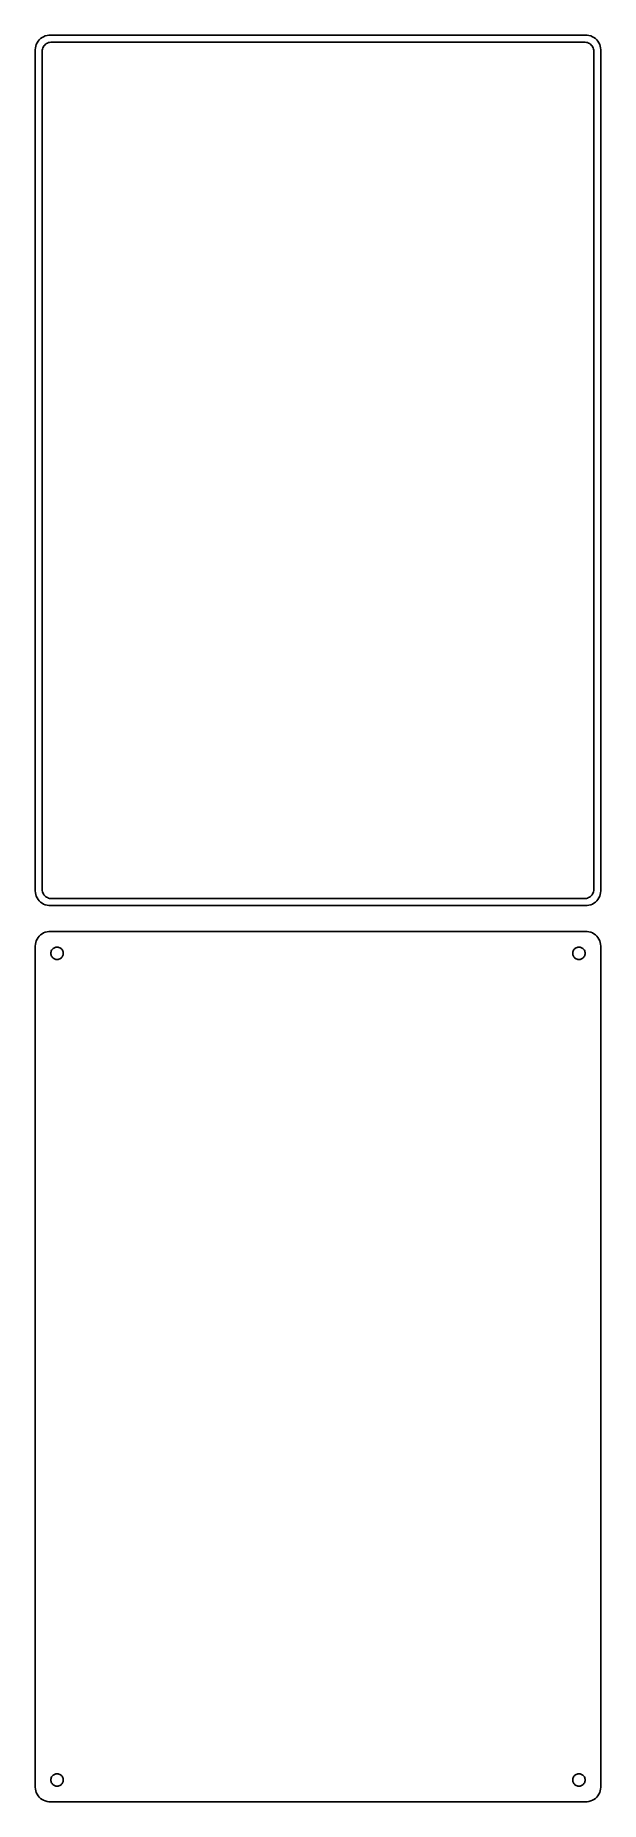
# Model space of a CAD drawing. Header units: metres. Extents: x -98 to 98, y 468 to 1077.
import ezdxf

# ---------------------------------------------------------------- set-up
doc = ezdxf.new("R2010")
doc.units = ezdxf.units.M

msp = doc.modelspace()

# ---------------------------------------------------------------- linework, layer by layer
for p, q in [((-97.4606, 1072.63), (-97.5, 1072)), ((-97.5, 1072), (-97.5, 782)), ((-97.3429, 1073.24), (-97.4606, 1072.63)), ((-97.1489, 1073.84), (-97.3429, 1073.24)), ((-96.8815, 1074.41), (-97.1489, 1073.84)), ((-96.5451, 1074.94), (-96.8815, 1074.41)), ((-96.1448, 1075.42), (-96.5451, 1074.94)), ((-95.6871, 1075.85), (-96.1448, 1075.42)), ((-95.1791, 1076.22), (-95.6871, 1075.85)), ((-94.6289, 1076.52), (-95.1791, 1076.22)), ((-95.1129, 1071.5), (-95.0884, 1071.89)), ((-95.0884, 1071.89), (-95.0151, 1072.27)), ((-95.0151, 1072.27), (-94.8943, 1072.65)), ((-94.8943, 1072.65), (-94.7279, 1073)), ((-94.7279, 1073), (-94.5184, 1073.33)), ((-94.0451, 1076.76), (-94.6289, 1076.52)), ((-94.5184, 1073.33), (-94.2692, 1073.63)), ((-94.2692, 1073.63), (-93.9843, 1073.9)), ((-93.4369, 1076.91), (-94.0451, 1076.76)), ((-93.9843, 1073.9), (-93.668, 1074.13)), ((-93.668, 1074.13), (-93.3254, 1074.32)), ((-92.8139, 1076.99), (-93.4369, 1076.91)), ((-93.3254, 1074.32), (-92.9619, 1074.46)), ((-92.9619, 1074.46), (-92.5833, 1074.56)), ((92.8139, 1076.99), (-92.8139, 1076.99)), ((-92.5833, 1074.56), (-92.1955, 1074.61)), ((-92.1955, 1074.61), (92.1955, 1074.61)), ((92.1955, 1074.61), (92.5833, 1074.56)), ((92.5833, 1074.56), (92.9619, 1074.46)), ((93.4369, 1076.91), (92.8139, 1076.99)), ((92.9619, 1074.46), (93.3254, 1074.32)), ((93.3254, 1074.32), (93.668, 1074.13)), ((94.0451, 1076.76), (93.4369, 1076.91)), ((93.668, 1074.13), (93.9843, 1073.9)), ((93.9843, 1073.9), (94.2692, 1073.63)), ((94.6289, 1076.52), (94.0451, 1076.76)), ((94.2692, 1073.63), (94.5184, 1073.33)), ((94.5184, 1073.33), (94.7279, 1073)), ((95.1791, 1076.22), (94.6289, 1076.52)), ((94.7279, 1073), (94.8943, 1072.65)), ((94.8943, 1072.65), (95.0151, 1072.27)), ((95.0151, 1072.27), (95.0884, 1071.89)), ((95.0884, 1071.89), (95.1129, 1071.5)), ((95.6871, 1075.85), (95.1791, 1076.22)), ((96.1448, 1075.42), (95.6871, 1075.85)), ((96.5451, 1074.94), (96.1448, 1075.42)), ((96.8815, 1074.41), (96.5451, 1074.94)), ((97.1489, 1073.84), (96.8815, 1074.41)), ((97.3429, 1073.24), (97.1489, 1073.84)), ((97.4606, 1072.63), (97.3429, 1073.24)), ((97.5, 1072), (97.4606, 1072.63)), ((97.5, 782), (97.5, 1072)), ((-95.1129, 782.5), (-95.1129, 1071.5)), ((95.1129, 1071.5), (95.1129, 782.5)), ((-97.5, 782), (-97.4606, 781.373)), ((-97.4606, 781.373), (-97.3429, 780.757)), ((-97.3429, 780.757), (-97.1489, 780.159)), ((-97.1489, 780.159), (-96.8815, 779.591)), ((-96.8815, 779.591), (-96.5451, 779.061)), ((-95.0884, 782.11), (-95.1129, 782.5)), ((-95.0151, 781.726), (-95.0884, 782.11)), ((-94.8943, 781.354), (-95.0151, 781.726)), ((-94.7279, 781), (-94.8943, 781.354)), ((-94.5184, 780.67), (-94.7279, 781)), ((-94.2692, 780.369), (-94.5184, 780.67)), ((-93.9843, 780.101), (-94.2692, 780.369)), ((-93.668, 779.872), (-93.9843, 780.101)), ((-93.3254, 779.683), (-93.668, 779.872)), ((-92.9619, 779.539), (-93.3254, 779.683)), ((-92.5833, 779.442), (-92.9619, 779.539)), ((92.9619, 779.539), (92.5833, 779.442)), ((93.3254, 779.683), (92.9619, 779.539)), ((93.668, 779.872), (93.3254, 779.683)), ((93.9843, 780.101), (93.668, 779.872)), ((94.2692, 780.369), (93.9843, 780.101)), ((94.5184, 780.67), (94.2692, 780.369)), ((94.7279, 781), (94.5184, 780.67)), ((94.8943, 781.354), (94.7279, 781)), ((95.0151, 781.726), (94.8943, 781.354)), ((95.0884, 782.11), (95.0151, 781.726)), ((95.1129, 782.5), (95.0884, 782.11)), ((96.5451, 779.061), (96.8815, 779.591)), ((96.8815, 779.591), (97.1489, 780.159)), ((97.1489, 780.159), (97.3429, 780.757)), ((97.3429, 780.757), (97.4606, 781.373)), ((97.4606, 781.373), (97.5, 782)), ((-96.5451, 779.061), (-96.1448, 778.577)), ((-96.1448, 778.577), (-95.6871, 778.147)), ((-95.6871, 778.147), (-95.1791, 777.778)), ((-95.1791, 777.778), (-94.6289, 777.476)), ((-94.6289, 777.476), (-94.0451, 777.245)), ((-94.0451, 777.245), (-93.4369, 777.089)), ((-93.4369, 777.089), (-92.8139, 777.01)), ((-92.8139, 777.01), (92.8139, 777.01)), ((-92.1955, 779.393), (-92.5833, 779.442)), ((92.1955, 779.393), (-92.1955, 779.393)), ((92.5833, 779.442), (92.1955, 779.393)), ((92.8139, 777.01), (93.4369, 777.089)), ((93.4369, 777.089), (94.0451, 777.245)), ((94.0451, 777.245), (94.6289, 777.476)), ((94.6289, 777.476), (95.1791, 777.778)), ((95.1791, 777.778), (95.6871, 778.147)), ((95.6871, 778.147), (96.1448, 778.577)), ((96.1448, 778.577), (96.5451, 779.061)), ((-94.6289, 767.524), (-95.1791, 767.222)), ((-94.0451, 767.755), (-94.6289, 767.524)), ((-93.4369, 767.911), (-94.0451, 767.755)), ((-92.8139, 767.99), (-93.4369, 767.911)), ((92.8139, 767.99), (-92.8139, 767.99)), ((93.4369, 767.911), (92.8139, 767.99)), ((94.0451, 767.755), (93.4369, 767.911)), ((94.6289, 767.524), (94.0451, 767.755)), ((95.1791, 767.222), (94.6289, 767.524)), ((-97.4606, 763.627), (-97.5, 763)), ((-97.5, 763), (-97.5, 473)), ((-97.3429, 764.243), (-97.4606, 763.627)), ((-97.1489, 764.841), (-97.3429, 764.243)), ((-96.8815, 765.409), (-97.1489, 764.841)), ((-96.5451, 765.939), (-96.8815, 765.409)), ((-96.1448, 766.423), (-96.5451, 765.939)), ((-95.6871, 766.853), (-96.1448, 766.423)), ((-95.1791, 767.222), (-95.6871, 766.853)), ((-92.0682, 761.031), (-91.9853, 761.286)), ((-91.9853, 761.286), (-91.8712, 761.529)), ((-91.8712, 761.529), (-91.7275, 761.755)), ((-91.7275, 761.755), (-91.5566, 761.962)), ((-91.5566, 761.962), (-91.3611, 762.145)), ((-91.3611, 762.145), (-91.1441, 762.303)), ((-91.1441, 762.303), (-90.9092, 762.432)), ((-90.9092, 762.432), (-90.6598, 762.531)), ((-90.6598, 762.531), (-90.4001, 762.597)), ((-90.4001, 762.597), (-90.1341, 762.631)), ((-90.1341, 762.631), (-89.8659, 762.631)), ((-89.8659, 762.631), (-89.5999, 762.597)), ((-89.5999, 762.597), (-89.3401, 762.531)), ((-89.3401, 762.531), (-89.0908, 762.432)), ((-89.0908, 762.432), (-88.8559, 762.303)), ((-88.8559, 762.303), (-88.6389, 762.145)), ((-88.6389, 762.145), (-88.4434, 761.962)), ((-88.4434, 761.962), (-88.2725, 761.755)), ((-88.2725, 761.755), (-88.1288, 761.529)), ((-88.1288, 761.529), (-88.0146, 761.286)), ((-88.0146, 761.286), (-87.9318, 761.031)), ((87.9318, 761.031), (88.0146, 761.286)), ((88.0146, 761.286), (88.1288, 761.529)), ((88.1288, 761.529), (88.2725, 761.755)), ((88.2725, 761.755), (88.4434, 761.962)), ((88.4434, 761.962), (88.6389, 762.145)), ((88.6389, 762.145), (88.8559, 762.303)), ((88.8559, 762.303), (89.0908, 762.432)), ((89.0908, 762.432), (89.3401, 762.531)), ((89.3401, 762.531), (89.5999, 762.597)), ((89.5999, 762.597), (89.8659, 762.631)), ((89.8659, 762.631), (90.1341, 762.631)), ((90.1341, 762.631), (90.4001, 762.597)), ((90.4001, 762.597), (90.6598, 762.531)), ((90.6598, 762.531), (90.9092, 762.432)), ((90.9092, 762.432), (91.1441, 762.303)), ((91.1441, 762.303), (91.3611, 762.145)), ((91.3611, 762.145), (91.5566, 761.962)), ((91.5566, 761.962), (91.7275, 761.755)), ((91.7275, 761.755), (91.8712, 761.529)), ((91.8712, 761.529), (91.9853, 761.286)), ((91.9853, 761.286), (92.0682, 761.031)), ((95.6871, 766.853), (95.1791, 767.222)), ((96.1448, 766.423), (95.6871, 766.853)), ((96.5451, 765.939), (96.1448, 766.423)), ((96.8815, 765.409), (96.5451, 765.939)), ((97.1489, 764.841), (96.8815, 765.409)), ((97.3429, 764.243), (97.1489, 764.841)), ((97.4606, 763.627), (97.3429, 764.243)), ((97.5, 763), (97.4606, 763.627)), ((97.5, 473), (97.5, 763)), ((-92.1353, 760.5), (-92.1185, 760.768)), ((-92.1185, 760.232), (-92.1353, 760.5)), ((-92.1185, 760.768), (-92.0682, 761.031)), ((-92.0682, 759.969), (-92.1185, 760.232)), ((-91.9853, 759.714), (-92.0682, 759.969)), ((-91.8712, 759.471), (-91.9853, 759.714)), ((-91.7275, 759.245), (-91.8712, 759.471)), ((-91.5566, 759.038), (-91.7275, 759.245)), ((-91.3611, 758.855), (-91.5566, 759.038)), ((-91.1441, 758.697), (-91.3611, 758.855)), ((-90.9092, 758.568), (-91.1441, 758.697)), ((-90.6598, 758.469), (-90.9092, 758.568)), ((-90.4001, 758.403), (-90.6598, 758.469)), ((-90.1341, 758.369), (-90.4001, 758.403)), ((-89.8659, 758.369), (-90.1341, 758.369)), ((-89.5999, 758.403), (-89.8659, 758.369)), ((-89.3401, 758.469), (-89.5999, 758.403)), ((-89.0908, 758.568), (-89.3401, 758.469)), ((-88.8559, 758.697), (-89.0908, 758.568)), ((-88.6389, 758.855), (-88.8559, 758.697)), ((-88.4434, 759.038), (-88.6389, 758.855)), ((-88.2725, 759.245), (-88.4434, 759.038)), ((-88.1288, 759.471), (-88.2725, 759.245)), ((-88.0146, 759.714), (-88.1288, 759.471)), ((-87.9318, 759.969), (-88.0146, 759.714)), ((-87.9318, 761.031), (-87.8815, 760.768)), ((-87.8815, 760.232), (-87.9318, 759.969)), ((-87.8815, 760.768), (-87.8647, 760.5)), ((-87.8647, 760.5), (-87.8815, 760.232)), ((87.8647, 760.5), (87.8815, 760.768)), ((87.8815, 760.232), (87.8647, 760.5)), ((87.8815, 760.768), (87.9318, 761.031)), ((87.9318, 759.969), (87.8815, 760.232)), ((88.0146, 759.714), (87.9318, 759.969)), ((88.1288, 759.471), (88.0146, 759.714)), ((88.2725, 759.245), (88.1288, 759.471)), ((88.4434, 759.038), (88.2725, 759.245)), ((88.6389, 758.855), (88.4434, 759.038)), ((88.8559, 758.697), (88.6389, 758.855)), ((89.0908, 758.568), (88.8559, 758.697)), ((89.3401, 758.469), (89.0908, 758.568)), ((89.5999, 758.403), (89.3401, 758.469)), ((89.8659, 758.369), (89.5999, 758.403)), ((90.1341, 758.369), (89.8659, 758.369)), ((90.4001, 758.403), (90.1341, 758.369)), ((90.6598, 758.469), (90.4001, 758.403)), ((90.9092, 758.568), (90.6598, 758.469)), ((91.1441, 758.697), (90.9092, 758.568)), ((91.3611, 758.855), (91.1441, 758.697)), ((91.5566, 759.038), (91.3611, 758.855)), ((91.7275, 759.245), (91.5566, 759.038)), ((91.8712, 759.471), (91.7275, 759.245)), ((91.9853, 759.714), (91.8712, 759.471)), ((92.0682, 759.969), (91.9853, 759.714)), ((92.0682, 761.031), (92.1185, 760.768)), ((92.1185, 760.232), (92.0682, 759.969)), ((92.1185, 760.768), (92.1353, 760.5)), ((92.1353, 760.5), (92.1185, 760.232)), ((-92.1353, 475.5), (-92.1185, 475.768)), ((-92.1185, 475.232), (-92.1353, 475.5)), ((-92.1185, 475.768), (-92.0682, 476.031)), ((-92.0682, 474.969), (-92.1185, 475.232)), ((-92.0682, 476.031), (-91.9853, 476.286)), ((-91.9853, 476.286), (-91.8712, 476.529)), ((-91.8712, 476.529), (-91.7275, 476.755)), ((-91.7275, 476.755), (-91.5566, 476.962)), ((-91.5566, 476.962), (-91.3611, 477.145)), ((-91.3611, 477.145), (-91.1441, 477.303)), ((-91.1441, 477.303), (-90.9092, 477.432)), ((-90.9092, 477.432), (-90.6598, 477.531)), ((-90.6598, 477.531), (-90.4001, 477.597)), ((-90.4001, 477.597), (-90.1341, 477.631)), ((-90.1341, 477.631), (-89.8659, 477.631)), ((-89.8659, 477.631), (-89.5999, 477.597)), ((-89.5999, 477.597), (-89.3401, 477.531)), ((-89.3401, 477.531), (-89.0908, 477.432)), ((-89.0908, 477.432), (-88.8559, 477.303)), ((-88.8559, 477.303), (-88.6389, 477.145)), ((-88.6389, 477.145), (-88.4434, 476.962)), ((-88.4434, 476.962), (-88.2725, 476.755)), ((-88.2725, 476.755), (-88.1288, 476.529)), ((-88.1288, 476.529), (-88.0146, 476.286)), ((-88.0146, 476.286), (-87.9318, 476.031)), ((-87.9318, 476.031), (-87.8815, 475.768)), ((-87.8815, 475.232), (-87.9318, 474.969)), ((-87.8815, 475.768), (-87.8647, 475.5)), ((-87.8647, 475.5), (-87.8815, 475.232)), ((87.8647, 475.5), (87.8815, 475.768)), ((87.8815, 475.232), (87.8647, 475.5)), ((87.8815, 475.768), (87.9318, 476.031)), ((87.9318, 474.969), (87.8815, 475.232)), ((87.9318, 476.031), (88.0146, 476.286)), ((88.0146, 476.286), (88.1288, 476.529)), ((88.1288, 476.529), (88.2725, 476.755)), ((88.2725, 476.755), (88.4434, 476.962)), ((88.4434, 476.962), (88.6389, 477.145)), ((88.6389, 477.145), (88.8559, 477.303)), ((88.8559, 477.303), (89.0908, 477.432)), ((89.0908, 477.432), (89.3401, 477.531)), ((89.3401, 477.531), (89.5999, 477.597)), ((89.5999, 477.597), (89.8659, 477.631)), ((89.8659, 477.631), (90.1341, 477.631)), ((90.1341, 477.631), (90.4001, 477.597)), ((90.4001, 477.597), (90.6598, 477.531)), ((90.6598, 477.531), (90.9092, 477.432)), ((90.9092, 477.432), (91.1441, 477.303)), ((91.1441, 477.303), (91.3611, 477.145)), ((91.3611, 477.145), (91.5566, 476.962)), ((91.5566, 476.962), (91.7275, 476.755)), ((91.7275, 476.755), (91.8712, 476.529)), ((91.8712, 476.529), (91.9853, 476.286)), ((91.9853, 476.286), (92.0682, 476.031)), ((92.0682, 476.031), (92.1185, 475.768)), ((92.1185, 475.232), (92.0682, 474.969)), ((92.1185, 475.768), (92.1353, 475.5)), ((92.1353, 475.5), (92.1185, 475.232)), ((-97.5, 473), (-97.4606, 472.373)), ((-97.4606, 472.373), (-97.3429, 471.757)), ((-97.3429, 471.757), (-97.1489, 471.159)), ((-97.1489, 471.159), (-96.8815, 470.591)), ((-96.8815, 470.591), (-96.5451, 470.061)), ((-96.5451, 470.061), (-96.1448, 469.577)), ((-96.1448, 469.577), (-95.6871, 469.147)), ((-95.6871, 469.147), (-95.1791, 468.778)), ((-91.9853, 474.714), (-92.0682, 474.969)), ((-91.8712, 474.471), (-91.9853, 474.714)), ((-91.7275, 474.245), (-91.8712, 474.471)), ((-91.5566, 474.038), (-91.7275, 474.245)), ((-91.3611, 473.855), (-91.5566, 474.038)), ((-91.1441, 473.697), (-91.3611, 473.855)), ((-90.9092, 473.568), (-91.1441, 473.697)), ((-90.6598, 473.469), (-90.9092, 473.568)), ((-90.4001, 473.403), (-90.6598, 473.469)), ((-90.1341, 473.369), (-90.4001, 473.403)), ((-89.8659, 473.369), (-90.1341, 473.369)), ((-89.5999, 473.403), (-89.8659, 473.369)), ((-89.3401, 473.469), (-89.5999, 473.403)), ((-89.0908, 473.568), (-89.3401, 473.469)), ((-88.8559, 473.697), (-89.0908, 473.568)), ((-88.6389, 473.855), (-88.8559, 473.697)), ((-88.4434, 474.038), (-88.6389, 473.855)), ((-88.2725, 474.245), (-88.4434, 474.038)), ((-88.1288, 474.471), (-88.2725, 474.245)), ((-88.0146, 474.714), (-88.1288, 474.471)), ((-87.9318, 474.969), (-88.0146, 474.714)), ((88.0146, 474.714), (87.9318, 474.969)), ((88.1288, 474.471), (88.0146, 474.714)), ((88.2725, 474.245), (88.1288, 474.471)), ((88.4434, 474.038), (88.2725, 474.245)), ((88.6389, 473.855), (88.4434, 474.038)), ((88.8559, 473.697), (88.6389, 473.855)), ((89.0908, 473.568), (88.8559, 473.697)), ((89.3401, 473.469), (89.0908, 473.568)), ((89.5999, 473.403), (89.3401, 473.469)), ((89.8659, 473.369), (89.5999, 473.403)), ((90.1341, 473.369), (89.8659, 473.369)), ((90.4001, 473.403), (90.1341, 473.369)), ((90.6598, 473.469), (90.4001, 473.403)), ((90.9092, 473.568), (90.6598, 473.469)), ((91.1441, 473.697), (90.9092, 473.568)), ((91.3611, 473.855), (91.1441, 473.697)), ((91.5566, 474.038), (91.3611, 473.855)), ((91.7275, 474.245), (91.5566, 474.038)), ((91.8712, 474.471), (91.7275, 474.245)), ((91.9853, 474.714), (91.8712, 474.471)), ((92.0682, 474.969), (91.9853, 474.714)), ((95.1791, 468.778), (95.6871, 469.147)), ((95.6871, 469.147), (96.1448, 469.577)), ((96.1448, 469.577), (96.5451, 470.061)), ((96.5451, 470.061), (96.8815, 470.591)), ((96.8815, 470.591), (97.1489, 471.159)), ((97.1489, 471.159), (97.3429, 471.757)), ((97.3429, 471.757), (97.4606, 472.373)), ((97.4606, 472.373), (97.5, 473)), ((-95.1791, 468.778), (-94.6289, 468.476)), ((-94.6289, 468.476), (-94.0451, 468.245)), ((-94.0451, 468.245), (-93.4369, 468.089)), ((-93.4369, 468.089), (-92.8139, 468.01)), ((-92.8139, 468.01), (92.8139, 468.01)), ((92.8139, 468.01), (93.4369, 468.089)), ((93.4369, 468.089), (94.0451, 468.245)), ((94.0451, 468.245), (94.6289, 468.476)), ((94.6289, 468.476), (95.1791, 468.778))]:
    msp.add_line(p, q)

doc.saveas('drawing.dxf')
